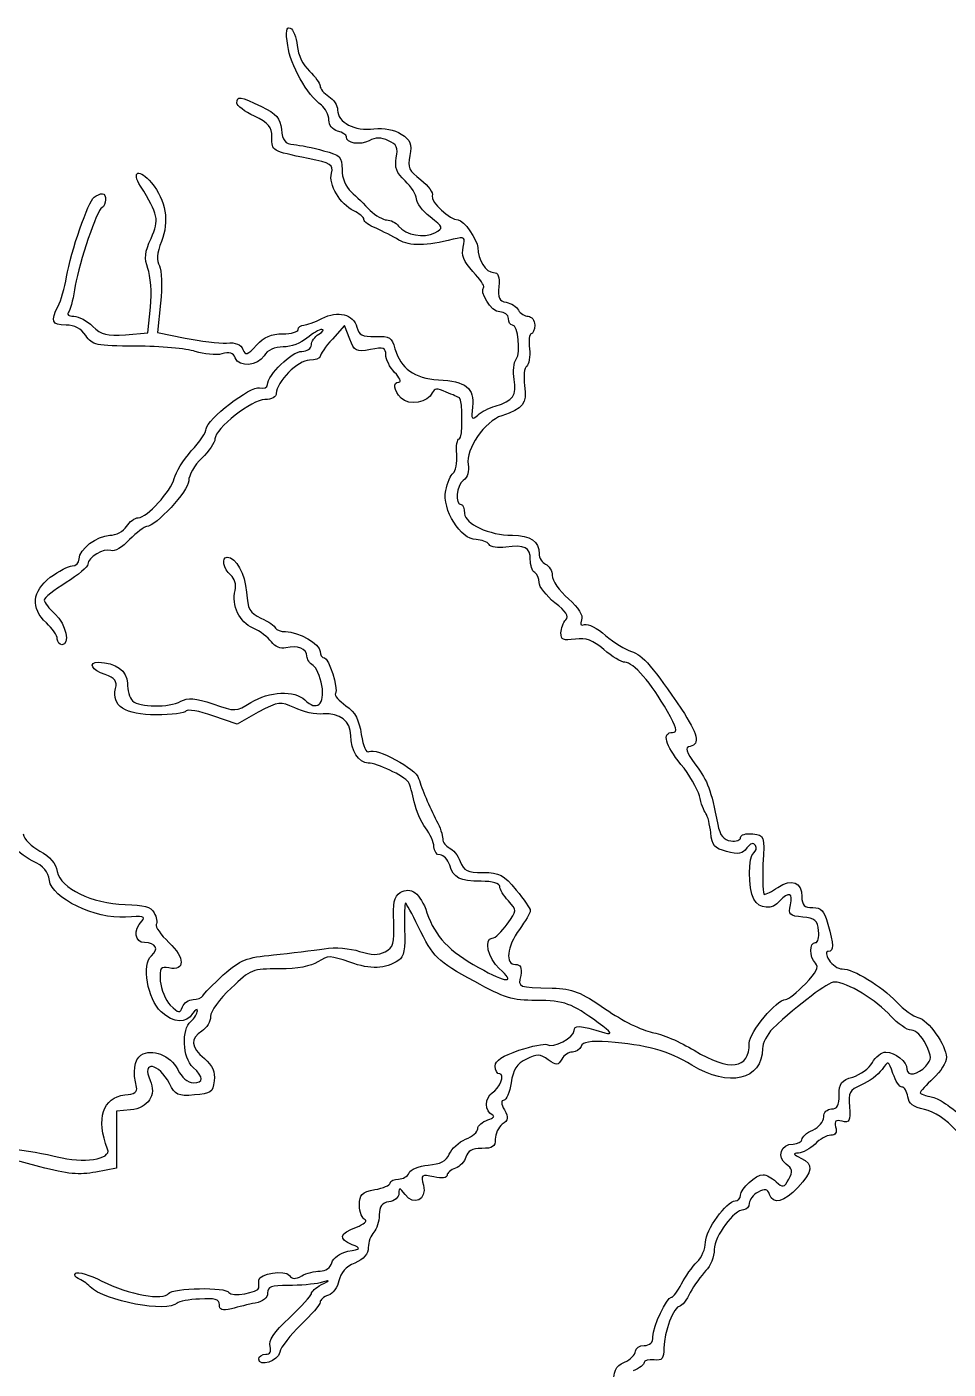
# Model space of a CAD drawing. Extents: x 0 to 12.7, y 0 to 7.2.
# Drawn here: x 4.133 to 6.47, y 3.185 to 6.59 of the extents above; entities that cross this region are included whole.
import ezdxf

# ---------------------------------------------------------------- set-up
doc = ezdxf.new("R2010")
doc.units = 0
doc.header["$MEASUREMENT"] = 0
doc.layers.get('0').update_dxf_attribs({"linetype": 'CONTINUOUS'})

msp = doc.modelspace()

# ---------------------------------------------------------------- linework, layer by layer
at = {"color": 0}
for p, q in [((4.43994, 5.81347), (4.44661, 5.87907)), ((4.47217, 5.88906), (4.46436, 5.81467)), ((4.93886, 5.83242), (4.90771, 5.79801)), ((4.95221, 5.79801), (4.93886, 5.83242)), ((4.38331, 5.80908), (4.43994, 5.81347)), ((4.46436, 5.81467), (4.5344, 5.80018)), ((4.66661, 4.82129), (4.60444, 4.84239)), ((4.71994, 4.85124), (4.66661, 4.82129)), ((4.39551, 3.84239), (4.35997, 3.83903)), ((4.35997, 3.83903), (4.35997, 3.69456)), ((4.16553, 3.69792), (4.07547, 3.72233)), ((4.35997, 3.69456), (4.30772, 3.68457))]:
    msp.add_line(p, q, dxfattribs=at)
for points in [[(4.79443, 6.54249), (4.78885, 6.5791), (4.79107, 6.59017), (4.80106, 6.58692)], [(4.80106, 6.58692), (4.80881, 6.58356), (4.81662, 6.56353), (4.81885, 6.54249)], [(4.87993, 6.39128), (4.8444, 6.41689), (4.80106, 6.49354), (4.79443, 6.54249)], [(4.81885, 6.54249), (4.82107, 6.51796), (4.83219, 6.49354), (4.84999, 6.47797)], [(4.84999, 6.47797), (4.86436, 6.46349), (4.87668, 6.44683), (4.87668, 6.44021)], [(4.87668, 6.44021), (4.87668, 6.43354), (4.88661, 6.42133), (4.89887, 6.41351)], [(4.66553, 6.39681), (4.66553, 6.41575), (4.67329, 6.41465), (4.72775, 6.38797)], [(4.89887, 6.41351), (4.91108, 6.40576), (4.92111, 6.39019), (4.92111, 6.37907)], [(4.70996, 6.3635), (4.68549, 6.37462), (4.66553, 6.39019), (4.66553, 6.39681)], [(4.72775, 6.38797), (4.76665, 6.36903), (4.7755, 6.3591), (4.77886, 6.33018)], [(4.89887, 6.35357), (4.89887, 6.36686), (4.88997, 6.38351), (4.87993, 6.39128)], [(4.92111, 6.37907), (4.92111, 6.34799), (4.96442, 6.3246), (5.01329, 6.33132)], [(4.75444, 6.31022), (4.75444, 6.33692), (4.74664, 6.34576), (4.70996, 6.3635)], [(4.92111, 6.32579), (4.90771, 6.32904), (4.89887, 6.34125), (4.89887, 6.35357)], [(5.01329, 6.33132), (5.03999, 6.33464), (5.0644, 6.32904), (5.08219, 6.31799)], [(4.84663, 6.25575), (4.75325, 6.27576), (4.75444, 6.27463), (4.75444, 6.31022)], [(4.77886, 6.33018), (4.78103, 6.30126), (4.78776, 6.29357), (4.81, 6.29129)], [(4.94331, 6.31131), (4.94331, 6.31575), (4.93332, 6.32243), (4.92111, 6.32579)], [(5.00108, 6.30126), (4.97775, 6.28907), (4.94331, 6.29465), (4.94331, 6.31131)], [(5.04997, 6.30126), (5.03108, 6.31022), (5.01774, 6.31022), (5.00108, 6.30126)], [(5.06993, 6.25792), (5.07553, 6.28353), (5.07113, 6.29243), (5.04997, 6.30126)], [(5.08219, 6.31799), (5.10667, 6.3024), (5.10997, 6.29357), (5.10444, 6.26351)], [(4.81, 6.29129), (4.82553, 6.29021), (4.85883, 6.28353), (4.88553, 6.27576)], [(4.88553, 6.27576), (4.92774, 6.26465), (4.93224, 6.26129), (4.93224, 6.22797)], [(4.90554, 6.21907), (4.91108, 6.24018), (4.90446, 6.24463), (4.84663, 6.25575)], [(5.09218, 6.19911), (5.06993, 6.22021), (5.06554, 6.23351), (5.06993, 6.25792)], [(5.10444, 6.26351), (5.09771, 6.23242), (5.10221, 6.22461), (5.13222, 6.20236)], [(4.42106, 6.18571), (4.3966, 6.22461), (4.41883, 6.23133), (4.44883, 6.19467)], [(4.96218, 6.12354), (4.92774, 6.13911), (4.89774, 6.19015), (4.90554, 6.21907)], [(4.93224, 6.22797), (4.93224, 6.20687), (4.94108, 6.18463), (4.95551, 6.17133)], [(5.1211, 6.15354), (5.1211, 6.16351), (5.10775, 6.18463), (5.09218, 6.19911)], [(5.13222, 6.20236), (5.15218, 6.1869), (5.16439, 6.16906), (5.16108, 6.16129)], [(4.30328, 6.15793), (4.30994, 6.16238), (4.31885, 6.16689), (4.32438, 6.16689)], [(4.32438, 6.16689), (4.3355, 6.16689), (4.33436, 6.13688), (4.32329, 6.13135)], [(4.44769, 6.05354), (4.46886, 6.10129), (4.46664, 6.1135), (4.42106, 6.18571)], [(4.44883, 6.19467), (4.48551, 6.14908), (4.49442, 6.09685), (4.47439, 6.04574)], [(4.95551, 6.17133), (4.96772, 6.16021), (4.98996, 6.13911), (5.00331, 6.12462)], [(4.23329, 5.95574), (4.24442, 6.02024), (4.28885, 6.148), (4.30328, 6.15793)], [(4.32329, 6.13135), (4.31108, 6.1269), (4.26551, 5.99354), (4.25553, 5.93354)], [(5.15554, 6.10796), (5.13661, 6.1224), (5.1211, 6.14356), (5.1211, 6.15354)], [(5.16108, 6.16129), (5.15554, 6.14681), (5.20665, 6.10021), (5.22667, 6.10021)], [(4.98779, 6.10129), (4.98779, 6.10682), (4.97547, 6.11686), (4.96218, 6.12354)], [(5.01888, 6.07904), (5.00108, 6.08572), (4.98779, 6.09576), (4.98779, 6.10129)], [(5.00331, 6.12462), (5.01774, 6.11133), (5.03662, 6.10021), (5.04551, 6.10021)], [(5.04551, 6.10021), (5.05556, 6.10021), (5.06885, 6.09353), (5.07553, 6.08464)], [(5.16775, 6.06793), (5.19108, 6.08018), (5.19, 6.08132), (5.15554, 6.10796)], [(5.22667, 6.10021), (5.2411, 6.10021), (5.2755, 6.05018), (5.27669, 6.03017)], [(5.07667, 6.0491), (5.06108, 6.05908), (5.03554, 6.07129), (5.01888, 6.07904)], [(5.07553, 6.08464), (5.0944, 6.06131), (5.13997, 6.05354), (5.16775, 6.06793)], [(4.43994, 5.97689), (4.42996, 6.00353), (4.43218, 6.01796), (4.44769, 6.05354)], [(4.47439, 6.04574), (4.46218, 6.01574), (4.46104, 5.99681), (4.46886, 5.98351)], [(5.21442, 6.05126), (5.14551, 6.03353), (5.10444, 6.03353), (5.07667, 6.0491)], [(5.23996, 6.03131), (5.24556, 6.05686), (5.24442, 6.05794), (5.21442, 6.05126)], [(5.26438, 5.96903), (5.2411, 5.99571), (5.23443, 6.01129), (5.23996, 6.03131)], [(5.27669, 6.03017), (5.27669, 5.99908), (5.29775, 5.96685), (5.31668, 5.96685)], [(4.44661, 5.87907), (4.44997, 5.91575), (4.44661, 5.9591), (4.43994, 5.97689)], [(4.46886, 5.98351), (4.47439, 5.97239), (4.47661, 5.9324), (4.47217, 5.88906)], [(5.29215, 5.93018), (5.29443, 5.9324), (5.28222, 5.95019), (5.26438, 5.96903)], [(5.31668, 5.96685), (5.32889, 5.96685), (5.33225, 5.95682), (5.32997, 5.93132)], [(4.21218, 5.88135), (4.21881, 5.89464), (4.22885, 5.92796), (4.23329, 5.95574)], [(4.25553, 5.93354), (4.25108, 5.90576), (4.24442, 5.87685), (4.23996, 5.86903)], [(5.33225, 5.86686), (5.31108, 5.86686), (5.27886, 5.91797), (5.29215, 5.93018)], [(5.32997, 5.93132), (5.32775, 5.9024), (5.33106, 5.89464), (5.3489, 5.89128)], [(4.23221, 5.8335), (4.19553, 5.8335), (4.19217, 5.84353), (4.21218, 5.88135)], [(4.23996, 5.86903), (4.23329, 5.86019), (4.23774, 5.85574), (4.25217, 5.85574)], [(4.88108, 5.85021), (4.92111, 5.87131), (4.96218, 5.86128), (4.96994, 5.82796)], [(5.35444, 5.85021), (5.35444, 5.8591), (5.34446, 5.86686), (5.33225, 5.86686)], [(5.3489, 5.89128), (5.36111, 5.88906), (5.37554, 5.88015), (5.37999, 5.87131)], [(5.37999, 5.87131), (5.38444, 5.86242), (5.39665, 5.85574), (5.40446, 5.85574)], [(4.28217, 5.80686), (4.26992, 5.8246), (4.25439, 5.8335), (4.23221, 5.8335)], [(4.25217, 5.85574), (4.26438, 5.85574), (4.28549, 5.84462), (4.29997, 5.83014)], [(4.29997, 5.83014), (4.32215, 5.80908), (4.3355, 5.80572), (4.38331, 5.80908)], [(4.82107, 5.82243), (4.82107, 5.82796), (4.82775, 5.8335), (4.8355, 5.8335)], [(4.8355, 5.8335), (4.84218, 5.8335), (4.86328, 5.84125), (4.88108, 5.85021)], [(4.96994, 5.82796), (4.97547, 5.80794), (4.98329, 5.80354), (5.01665, 5.80464)], [(5.36442, 5.8335), (5.35883, 5.8335), (5.35444, 5.84125), (5.35444, 5.85021)], [(5.3744, 5.74681), (5.38661, 5.76351), (5.37885, 5.8335), (5.36442, 5.8335)], [(5.40446, 5.85574), (5.41331, 5.85574), (5.42111, 5.84571), (5.42111, 5.8335)], [(5.42111, 5.8335), (5.42111, 5.82129), (5.41667, 5.81131), (5.41222, 5.81131)], [(4.41, 5.78017), (4.30664, 5.78017), (4.29889, 5.78244), (4.28217, 5.80686)], [(4.5344, 5.80018), (4.57329, 5.79243), (4.61996, 5.78689), (4.63883, 5.78797)], [(4.63883, 5.78797), (4.66331, 5.79015), (4.67551, 5.78461), (4.68104, 5.77132)], [(4.71556, 5.78244), (4.73438, 5.80354), (4.75325, 5.81131), (4.78222, 5.81131)], [(4.78222, 5.81131), (4.80328, 5.81131), (4.82107, 5.81575), (4.82107, 5.82243)], [(4.84332, 5.80018), (4.82889, 5.78797), (4.80219, 5.77794), (4.78331, 5.77794)], [(4.88108, 5.82243), (4.8744, 5.82243), (4.85775, 5.81239), (4.84332, 5.80018)], [(4.85444, 5.78353), (4.85444, 5.79129), (4.86328, 5.80464), (4.87332, 5.81022)], [(4.87332, 5.81022), (4.88444, 5.81685), (4.88775, 5.82243), (4.88108, 5.82243)], [(4.90771, 5.79801), (4.89106, 5.77908), (4.87668, 5.75911), (4.87668, 5.75353)], [(5.00444, 5.77132), (4.96772, 5.76465), (4.96326, 5.76687), (4.95221, 5.79801)], [(5.01665, 5.80464), (5.05328, 5.80572), (5.05886, 5.80236), (5.06662, 5.77349)], [(5.41222, 5.81131), (5.40776, 5.81131), (5.40554, 5.79465), (5.40776, 5.77349)], [(4.56, 5.76687), (4.53776, 5.77349), (4.47108, 5.78017), (4.41, 5.78017)], [(4.62776, 5.76019), (4.61219, 5.75683), (4.58219, 5.75911), (4.56, 5.76687)], [(4.66108, 5.75017), (4.65663, 5.76237), (4.6466, 5.76574), (4.62776, 5.76019)], [(4.73438, 5.75575), (4.71886, 5.72906), (4.67111, 5.72575), (4.66108, 5.75017)], [(4.68104, 5.77132), (4.68778, 5.75575), (4.69108, 5.75683), (4.71556, 5.78244)], [(4.78331, 5.77794), (4.76107, 5.77794), (4.74333, 5.77024), (4.73438, 5.75575)], [(4.74333, 5.6824), (4.74333, 5.70682), (4.8055, 5.76687), (4.82997, 5.76687)], [(4.82997, 5.76687), (4.8444, 5.76687), (4.85444, 5.77349), (4.85444, 5.78353)], [(5.04335, 5.75792), (5.04335, 5.77576), (5.03776, 5.77794), (5.00444, 5.77132)], [(5.06554, 5.71349), (5.05328, 5.72683), (5.04335, 5.74681), (5.04335, 5.75792)], [(5.06662, 5.77349), (5.08106, 5.72347), (5.11556, 5.69797), (5.17665, 5.69461)], [(5.40776, 5.77349), (5.41, 5.75353), (5.40668, 5.73351), (5.4011, 5.72906)], [(4.84999, 5.74463), (4.82107, 5.74463), (4.76551, 5.68907), (4.76551, 5.66021)], [(4.87668, 5.75353), (4.87668, 5.74908), (4.86436, 5.74463), (4.84999, 5.74463)], [(5.36887, 5.69569), (5.36556, 5.71576), (5.36774, 5.7391), (5.3744, 5.74681)], [(5.4011, 5.72906), (5.39442, 5.72575), (5.39219, 5.70356), (5.39556, 5.68012)], [(5.08219, 5.648), (5.06332, 5.66792), (5.06, 5.68907), (5.07667, 5.68907)], [(5.07667, 5.68907), (5.08333, 5.68907), (5.07883, 5.70019), (5.06554, 5.71349)], [(5.17665, 5.69461), (5.24664, 5.69125), (5.26888, 5.6735), (5.26329, 5.62576)], [(5.32113, 5.62793), (5.36664, 5.64128), (5.37554, 5.65462), (5.36887, 5.69569)], [(4.58778, 5.57021), (4.58778, 5.59353), (4.70107, 5.68012), (4.72331, 5.67458)], [(4.72331, 5.67458), (4.73438, 5.67128), (4.74333, 5.67458), (4.74333, 5.6824)], [(4.76551, 5.66021), (4.76551, 5.65126), (4.75444, 5.64464), (4.7366, 5.64464)], [(5.16108, 5.66129), (5.15218, 5.63688), (5.10221, 5.62793), (5.08219, 5.648)], [(5.19661, 5.66347), (5.17333, 5.67458), (5.16667, 5.6735), (5.16108, 5.66129)], [(5.22999, 5.64908), (5.22775, 5.65018), (5.21332, 5.65685), (5.19661, 5.66347)], [(5.39556, 5.68012), (5.40218, 5.63351), (5.39219, 5.62131), (5.33778, 5.60351)], [(4.7366, 5.64464), (4.70443, 5.64464), (4.60997, 5.57129), (4.60997, 5.5446)], [(5.22999, 5.5446), (5.23888, 5.5446), (5.23888, 5.6435), (5.22999, 5.64908)], [(5.26329, 5.62576), (5.25999, 5.59462), (5.26112, 5.59125), (5.27669, 5.60465)], [(5.27669, 5.60465), (5.28554, 5.6135), (5.30556, 5.62349), (5.32113, 5.62793)], [(5.33778, 5.60351), (5.29443, 5.59017), (5.24556, 5.51796), (5.25217, 5.48014)], [(4.54997, 5.51465), (4.57107, 5.53689), (4.58778, 5.56239), (4.58778, 5.57021)], [(4.60997, 5.5446), (4.60997, 5.53569), (4.5944, 5.51346), (4.57667, 5.49571)], [(5.22331, 5.50575), (5.22114, 5.52686), (5.22439, 5.5446), (5.22999, 5.5446)], [(4.50662, 5.44461), (4.50999, 5.46018), (4.52994, 5.49126), (4.54997, 5.51465)], [(4.57667, 5.49571), (4.55772, 5.47797), (4.54329, 5.45236), (4.54329, 5.43799)], [(5.21442, 5.4579), (5.22114, 5.4624), (5.22439, 5.48351), (5.22331, 5.50575)], [(5.19553, 5.41347), (5.19889, 5.43349), (5.20774, 5.45356), (5.21442, 5.4579)], [(5.25217, 5.48014), (5.25553, 5.4624), (5.25108, 5.44797), (5.23996, 5.43907)], [(4.41553, 5.34462), (4.43778, 5.34462), (4.49772, 5.41129), (4.50662, 5.44461)], [(4.54329, 5.43799), (4.54329, 5.41347), (4.45996, 5.32238), (4.43658, 5.32238)], [(5.23996, 5.43907), (5.22222, 5.42686), (5.21778, 5.37793), (5.23443, 5.37793)], [(5.27219, 5.28907), (5.23335, 5.28907), (5.18554, 5.36572), (5.19553, 5.41347)], [(5.23443, 5.37793), (5.23888, 5.37793), (5.24333, 5.36794), (5.24333, 5.35574)], [(5.24333, 5.35574), (5.24333, 5.32904), (5.30556, 5.30018), (5.36442, 5.30018)], [(4.34332, 5.30018), (4.35883, 5.30018), (4.37771, 5.31017), (4.38553, 5.32238)], [(4.38553, 5.32238), (4.39328, 5.33458), (4.40663, 5.34462), (4.41553, 5.34462)], [(4.43658, 5.32238), (4.43104, 5.32238), (4.41108, 5.30681), (4.39328, 5.28907)], [(4.26551, 5.24013), (4.26551, 5.26465), (4.30994, 5.29904), (4.34332, 5.30018)], [(4.39328, 5.28907), (4.37549, 5.27018), (4.35444, 5.25792), (4.34549, 5.26129)], [(5.30556, 5.27686), (5.30111, 5.28347), (5.28554, 5.28907), (5.27219, 5.28907)], [(5.36442, 5.30018), (5.41, 5.30018), (5.43224, 5.28461), (5.43224, 5.25353)], [(4.34549, 5.26129), (4.32775, 5.2679), (4.28776, 5.24463), (4.28776, 5.22683)], [(5.34771, 5.27018), (5.32889, 5.26682), (5.30886, 5.27018), (5.30556, 5.27686)], [(5.41, 5.23904), (5.41, 5.26904), (5.39556, 5.27686), (5.34771, 5.27018)], [(5.43224, 5.25353), (5.43224, 5.2424), (5.44, 5.23014), (5.44889, 5.22683)], [(4.19217, 5.19353), (4.21326, 5.2091), (4.23882, 5.22239), (4.24772, 5.22239)], [(4.28776, 5.22683), (4.28776, 5.22021), (4.26329, 5.19906), (4.23221, 5.18012)], [(4.24772, 5.22239), (4.25771, 5.22239), (4.26551, 5.23014), (4.26551, 5.24013)], [(4.64996, 5.19906), (4.63103, 5.21463), (4.62549, 5.24463), (4.64106, 5.24463)], [(4.64106, 5.24463), (4.66331, 5.24463), (4.68664, 5.20236), (4.68994, 5.15571)], [(5.42111, 5.20574), (5.41439, 5.2091), (5.41, 5.22456), (5.41, 5.23904)], [(5.44889, 5.22683), (5.45774, 5.22239), (5.46556, 5.21018), (5.46556, 5.19797)], [(4.18218, 5.07796), (4.14214, 5.11572), (4.14551, 5.15793), (4.19217, 5.19353)], [(4.23221, 5.18012), (4.20215, 5.16129), (4.17665, 5.14122), (4.17665, 5.13569)], [(4.66108, 5.16015), (4.66439, 5.17572), (4.66, 5.19015), (4.64996, 5.19906)], [(5.43224, 5.18012), (5.43224, 5.19015), (5.42779, 5.20236), (5.42111, 5.20574)], [(5.47222, 5.12901), (5.44997, 5.14681), (5.43224, 5.17019), (5.43224, 5.18012)], [(5.46556, 5.19797), (5.46556, 5.18571), (5.48335, 5.15907), (5.50667, 5.13906)], [(4.70665, 5.06461), (4.67219, 5.07904), (4.6511, 5.1224), (4.66108, 5.16015)], [(4.68994, 5.15571), (4.69331, 5.11236), (4.69769, 5.10351), (4.72667, 5.09017)], [(4.17665, 5.13569), (4.17665, 5.13015), (4.18886, 5.11464), (4.20443, 5.10015)], [(5.5, 5.08567), (5.50885, 5.09462), (5.50108, 5.10682), (5.47222, 5.12901)], [(5.50667, 5.13906), (5.53331, 5.11572), (5.54443, 5.09679), (5.53999, 5.08567)], [(4.20996, 5.03683), (4.20996, 5.04568), (4.19769, 5.06347), (4.18218, 5.07796)], [(4.20443, 5.10015), (4.23221, 5.0746), (4.24333, 5.02235), (4.22108, 5.02235)], [(4.72667, 5.09017), (4.7455, 5.08132), (4.76221, 5.07021), (4.76329, 5.06461)], [(5.48779, 5.05236), (5.48779, 5.06347), (5.49333, 5.07904), (5.5, 5.08567)], [(5.53999, 5.08567), (5.53554, 5.07346), (5.53782, 5.07021), (5.54775, 5.07346)], [(5.54775, 5.07346), (5.55664, 5.07682), (5.57997, 5.06461), (5.60107, 5.04568)], [(4.75325, 5.03011), (4.74442, 5.04124), (4.72439, 5.05681), (4.70665, 5.06461)], [(4.76329, 5.06461), (4.76551, 5.06017), (4.77772, 5.05572), (4.78885, 5.05572)], [(4.78885, 5.05572), (4.82221, 5.05572), (4.87668, 5.02458), (4.87668, 5.00569)], [(5.52442, 5.03683), (5.49333, 5.03239), (5.48779, 5.03461), (5.48779, 5.05236)], [(5.60107, 5.04568), (5.62224, 5.02794), (5.6511, 5.00906), (5.66667, 5.00569)], [(4.22108, 5.02235), (4.21556, 5.02235), (4.20996, 5.02903), (4.20996, 5.03683)], [(4.78993, 5.01465), (4.77664, 5.01129), (4.76221, 5.01682), (4.75325, 5.03011)], [(4.84332, 4.99349), (4.84332, 5.01237), (4.81885, 5.02235), (4.78993, 5.01465)], [(5.59663, 5.01014), (5.56776, 5.03461), (5.55219, 5.04015), (5.52442, 5.03683)], [(5.65001, 4.97792), (5.64111, 4.97792), (5.61664, 4.9924), (5.59663, 5.01014)], [(4.33106, 4.94678), (4.29769, 4.9579), (4.28657, 4.97792), (4.3144, 4.97792)], [(4.3144, 4.97792), (4.35775, 4.97792), (4.38775, 4.95574), (4.38775, 4.92458)], [(4.85883, 4.97017), (4.84999, 4.97456), (4.84332, 4.98568), (4.84332, 4.99349)], [(4.87668, 5.00569), (4.87668, 4.99681), (4.88108, 4.98904), (4.88775, 4.98904)], [(4.88775, 4.98904), (4.89887, 4.98904), (4.92329, 4.91238), (4.91553, 4.89903)], [(5.75776, 4.85351), (5.71669, 4.92572), (5.67111, 4.97792), (5.65001, 4.97792)], [(5.66667, 5.00569), (5.69336, 4.99794), (5.72444, 4.96235), (5.79335, 4.85906)], [(4.35775, 4.91124), (4.36219, 4.93012), (4.35661, 4.93793), (4.33106, 4.94678)], [(4.88108, 4.919), (4.87668, 4.94239), (4.86664, 4.96571), (4.85883, 4.97017)], [(4.46104, 4.84462), (4.38222, 4.84462), (4.34663, 4.86789), (4.35775, 4.91124)], [(4.38775, 4.92458), (4.38775, 4.90788), (4.39328, 4.88797), (4.40104, 4.8801)], [(4.70107, 4.87576), (4.74772, 4.90462), (4.81218, 4.90788), (4.83778, 4.88238)], [(4.83778, 4.88238), (4.86774, 4.85232), (4.88997, 4.87125), (4.88108, 4.919)], [(4.40104, 4.8801), (4.41775, 4.86344), (4.49333, 4.86236), (4.52328, 4.87901)], [(4.52328, 4.87901), (4.54107, 4.88906), (4.56, 4.88683), (4.60444, 4.8724)], [(4.60444, 4.8724), (4.66217, 4.85232), (4.66331, 4.85232), (4.70107, 4.87576)], [(4.81218, 4.86236), (4.7755, 4.87901), (4.77219, 4.87901), (4.71994, 4.85124)], [(4.91553, 4.89903), (4.91217, 4.89458), (4.92443, 4.8801), (4.94217, 4.86789)], [(4.53662, 4.8546), (4.53331, 4.84907), (4.49994, 4.84462), (4.46104, 4.84462)], [(4.60444, 4.84239), (4.57107, 4.8546), (4.53999, 4.85906), (4.53662, 4.8546)], [(4.88444, 4.84679), (4.86556, 4.84462), (4.83333, 4.85232), (4.81218, 4.86236)], [(4.95443, 4.79243), (4.95443, 4.8279), (4.92665, 4.85015), (4.88444, 4.84679)], [(4.94217, 4.86789), (4.96664, 4.85015), (4.97547, 4.83242), (4.98107, 4.7946)], [(5.77111, 4.80013), (5.78444, 4.80013), (5.78108, 4.81233), (5.75776, 4.85351)], [(5.79335, 4.85906), (5.83556, 4.79568), (5.8411, 4.77018), (5.8156, 4.76465)], [(4.99886, 4.72239), (4.97439, 4.72239), (4.95443, 4.75353), (4.95443, 4.79243)], [(4.98107, 4.7946), (4.9866, 4.76465), (4.99333, 4.74681), (5.00108, 4.75125)], [(5.79221, 4.71903), (5.75222, 4.7679), (5.74333, 4.80013), (5.77111, 4.80013)], [(5.00108, 4.75125), (5.01888, 4.76237), (5.11996, 4.7079), (5.12668, 4.68349)], [(5.8156, 4.76465), (5.80111, 4.76237), (5.80447, 4.75233), (5.82997, 4.71679)], [(5.10107, 4.67344), (5.08886, 4.69015), (5.02111, 4.72239), (4.99886, 4.72239)], [(5.83886, 4.63906), (5.83442, 4.65679), (5.81332, 4.69347), (5.79221, 4.71903)], [(5.82997, 4.71679), (5.86111, 4.67453), (5.86778, 4.65679), (5.88553, 4.56679)], [(5.11556, 4.62349), (5.11111, 4.64458), (5.10444, 4.66792), (5.10107, 4.67344)], [(5.12668, 4.68349), (5.13553, 4.65462), (5.15326, 4.61344), (5.17219, 4.57574)], [(5.85558, 4.59457), (5.84999, 4.60015), (5.84337, 4.62017), (5.83886, 4.63906)], [(5.14442, 4.55789), (5.13222, 4.57238), (5.11996, 4.60232), (5.11556, 4.62349)], [(5.17219, 4.57574), (5.18104, 4.56017), (5.18778, 4.53901), (5.18778, 4.53011)], [(5.86778, 4.54568), (5.86556, 4.56569), (5.86003, 4.58794), (5.85558, 4.59457)], [(5.88553, 4.56679), (5.89111, 4.53792), (5.90001, 4.52681), (5.91889, 4.52458)], [(4.12326, 4.54237), (4.12549, 4.52903), (4.14442, 4.51014), (4.16553, 4.49903)], [(5.16553, 4.51014), (5.16553, 4.52126), (5.15554, 4.54237), (5.14442, 4.55789)], [(5.18778, 4.53011), (5.18778, 4.52126), (5.19553, 4.51124), (5.20443, 4.50678)], [(5.90776, 4.49794), (5.87668, 4.50569), (5.87115, 4.51237), (5.86778, 4.54568)], [(5.91889, 4.52458), (5.93224, 4.52235), (5.94336, 4.52681), (5.94336, 4.53347)], [(5.94336, 4.53347), (5.94336, 4.54015), (5.95665, 4.5446), (5.97444, 4.54237)], [(5.97444, 4.54237), (6.00444, 4.53901), (6.00444, 4.53901), (6, 4.46463)], [(4.1466, 4.47456), (4.1244, 4.4846), (4.10439, 4.50233), (4.10101, 4.51346)], [(4.16553, 4.49903), (4.19217, 4.4846), (4.2066, 4.46789), (4.20996, 4.44678)], [(5.18104, 4.48904), (5.17219, 4.48904), (5.16553, 4.49794), (5.16553, 4.51014)], [(5.20443, 4.50678), (5.21332, 4.50353), (5.22667, 4.48796), (5.23221, 4.47239)], [(5.95888, 4.50678), (5.94889, 4.49121), (5.93782, 4.49013), (5.90776, 4.49794)], [(5.98107, 4.51346), (5.97553, 4.52126), (5.96886, 4.51899), (5.95888, 4.50678)], [(5.97667, 4.49457), (5.98335, 4.49903), (5.98443, 4.50678), (5.98107, 4.51346)], [(4.18994, 4.42453), (4.18778, 4.44678), (4.17546, 4.46018), (4.1466, 4.47456)], [(5.20557, 4.46343), (5.20107, 4.47792), (5.19, 4.48904), (5.18104, 4.48904)], [(5.28554, 4.42236), (5.22999, 4.42236), (5.21556, 4.43012), (5.20557, 4.46343)], [(5.23221, 4.47239), (5.2411, 4.44906), (5.25, 4.44461), (5.28999, 4.44461)], [(5.97667, 4.37685), (5.96224, 4.40462), (5.96224, 4.48568), (5.97667, 4.49457)], [(6, 4.46463), (5.99892, 4.42236), (6, 4.38906), (6.00331, 4.38906)], [(4.20996, 4.44678), (4.21772, 4.40462), (4.29769, 4.36572), (4.38222, 4.36344)], [(5.28999, 4.44461), (5.33225, 4.44461), (5.34218, 4.43901), (5.3744, 4.40012)], [(6.03782, 4.40679), (6.07335, 4.43012), (6.0989, 4.42019), (6.0989, 4.38346)], [(4.38331, 4.33128), (4.30664, 4.32574), (4.19553, 4.3801), (4.18994, 4.42453)], [(5.06332, 4.31901), (5.06108, 4.36681), (5.0644, 4.38346), (5.07997, 4.3935)], [(5.07997, 4.3935), (5.10667, 4.41015), (5.13108, 4.39242), (5.14774, 4.34239)], [(5.33225, 4.40907), (5.33225, 4.41683), (5.3144, 4.42236), (5.28554, 4.42236)], [(5.35444, 4.37235), (5.34218, 4.38569), (5.33225, 4.40235), (5.33225, 4.40907)], [(5.3744, 4.40012), (5.39333, 4.37685), (5.41, 4.35232), (5.41, 4.34793)], [(6.00331, 4.38906), (6.00776, 4.38906), (6.02333, 4.39675), (6.03782, 4.40679)], [(6.06999, 4.36236), (6.07781, 4.39242), (6.06446, 4.39794), (6.04335, 4.37235)], [(4.38222, 4.36344), (4.42996, 4.36236), (4.44769, 4.35792), (4.45551, 4.34239)], [(5.09332, 4.36681), (5.0911, 4.36681), (5.08996, 4.33681), (5.0911, 4.30013)], [(5.12549, 4.30789), (5.10997, 4.34011), (5.09554, 4.36681), (5.09332, 4.36681)], [(5.35107, 4.31342), (5.37668, 4.34901), (5.37668, 4.34901), (5.35444, 4.37235)], [(6.04335, 4.37235), (6.02442, 4.34901), (5.9911, 4.35124), (5.97667, 4.37685)], [(6.10113, 4.33128), (6.06776, 4.33458), (6.06446, 4.33794), (6.06999, 4.36236)], [(6.0989, 4.38346), (6.0989, 4.36128), (6.10449, 4.35568), (6.12668, 4.35568)], [(4.42437, 4.32124), (4.43549, 4.33344), (4.42774, 4.33458), (4.38331, 4.33128)], [(4.45551, 4.34239), (4.46218, 4.33128), (4.46436, 4.31787), (4.46104, 4.31233)], [(5.14774, 4.34239), (5.16883, 4.28125), (5.20443, 4.24457), (5.27886, 4.2035)], [(5.41, 4.34793), (5.41, 4.34239), (5.39774, 4.32124), (5.38222, 4.30013)], [(6.14111, 4.29676), (6.13889, 4.32346), (6.13226, 4.329), (6.10113, 4.33128)], [(6.12668, 4.35568), (6.14779, 4.35568), (6.15554, 4.34793), (6.16444, 4.31342)], [(4.43104, 4.26682), (4.40663, 4.26682), (4.40218, 4.29904), (4.42437, 4.32124)], [(4.46104, 4.31233), (4.45774, 4.30789), (4.47217, 4.28683), (4.49333, 4.26682)], [(5.04215, 4.24349), (5.06222, 4.25461), (5.06554, 4.2646), (5.06332, 4.31901)], [(5.0911, 4.30013), (5.09332, 4.25125), (5.08886, 4.23008), (5.07667, 4.22233)], [(5.26888, 4.16792), (5.17111, 4.22125), (5.16553, 4.22792), (5.12549, 4.30789)], [(5.31332, 4.27789), (5.32113, 4.27789), (5.33778, 4.2946), (5.35107, 4.31342)], [(5.38222, 4.30013), (5.34999, 4.25678), (5.34554, 4.21126), (5.37224, 4.21126)], [(6.13336, 4.26682), (6.14003, 4.26682), (6.14333, 4.28011), (6.14111, 4.29676)], [(6.16444, 4.31342), (6.18001, 4.26124), (6.18001, 4.24457), (6.16558, 4.24457)], [(4.44883, 4.23346), (4.46886, 4.25011), (4.45996, 4.26682), (4.43104, 4.26682)], [(4.49333, 4.26682), (4.5344, 4.22792), (4.5344, 4.19456), (4.49333, 4.20231)], [(5.33106, 4.20122), (5.30328, 4.22569), (5.29107, 4.27789), (5.31332, 4.27789)], [(6.13336, 4.21463), (6.11778, 4.23008), (6.11778, 4.26682), (6.13336, 4.26682)], [(4.47331, 4.09119), (4.43886, 4.12343), (4.42329, 4.21235), (4.44883, 4.23346)], [(4.63103, 4.18457), (4.67551, 4.22347), (4.68778, 4.229), (4.75885, 4.23568)], [(4.75885, 4.23568), (4.80219, 4.24013), (4.85997, 4.24675), (4.88661, 4.25125)], [(4.95221, 4.21679), (4.90218, 4.23454), (4.89665, 4.23454), (4.8711, 4.21789)], [(4.88661, 4.25125), (4.91553, 4.25569), (4.95221, 4.25233), (4.97667, 4.24457)], [(4.97667, 4.24457), (5.00776, 4.23454), (5.02328, 4.23454), (5.04215, 4.24349)], [(6.16558, 4.24457), (6.15886, 4.24457), (6.16004, 4.23568), (6.16775, 4.22233)], [(4.49333, 4.20231), (4.47217, 4.20676), (4.46994, 4.2035), (4.47108, 4.169)], [(4.77333, 4.20014), (4.70443, 4.20014), (4.70107, 4.19906), (4.6511, 4.15121)], [(4.8711, 4.21789), (4.85331, 4.20676), (4.81993, 4.20014), (4.77333, 4.20014)], [(5.07667, 4.22233), (5.04107, 4.19906), (5.00553, 4.19792), (4.95221, 4.21679)], [(5.27886, 4.2035), (5.34999, 4.16342), (5.37554, 4.16233), (5.33106, 4.20122)], [(5.37224, 4.21126), (5.38553, 4.21126), (5.38889, 4.2035), (5.38553, 4.18349)], [(6.10781, 4.16233), (6.13558, 4.19119), (6.14333, 4.20458), (6.13336, 4.21463)], [(6.16775, 4.22233), (6.17557, 4.21013), (6.19, 4.20014), (6.20111, 4.20014)], [(6.20111, 4.20014), (6.22999, 4.20014), (6.30003, 4.15679), (6.33892, 4.11681)], [(4.47108, 4.169), (4.47331, 4.14794), (4.48443, 4.12125), (4.49664, 4.10786)], [(4.57883, 4.13129), (4.58106, 4.13683), (4.60444, 4.16015), (4.63103, 4.18457)], [(5.42443, 4.12017), (5.36442, 4.12017), (5.34446, 4.12571), (5.26888, 4.16792)], [(5.38553, 4.18349), (5.37885, 4.15235), (5.37776, 4.15349), (5.46556, 4.15121)], [(6.18224, 4.16678), (6.16558, 4.16678), (6.09224, 4.11122), (6.02442, 4.04796)], [(6.05778, 4.12235), (6.06446, 4.12235), (6.08664, 4.14014), (6.10781, 4.16233)], [(6.32443, 4.08008), (6.28999, 4.12017), (6.21224, 4.16678), (6.18224, 4.16678)], [(4.52772, 4.10351), (4.53103, 4.11344), (4.54329, 4.12235), (4.55442, 4.12235)], [(4.55442, 4.12235), (4.56554, 4.12235), (4.57667, 4.12679), (4.57883, 4.13129)], [(4.6511, 4.15121), (4.6211, 4.12343), (4.59885, 4.09239), (4.59885, 4.079)], [(5.46556, 4.15121), (5.51888, 4.14903), (5.53662, 4.14236), (5.60107, 4.09793)], [(5.9656, 4.01124), (5.9656, 4.0401), (6.03444, 4.12235), (6.05778, 4.12235)], [(4.55328, 4.08681), (4.53776, 4.06017), (4.50553, 4.06233), (4.47331, 4.09119)], [(4.49664, 4.10786), (4.51774, 4.08681), (4.52111, 4.08681), (4.52772, 4.10351)], [(4.54889, 4.06679), (4.55772, 4.07454), (4.56554, 4.08681), (4.56554, 4.09347)], [(4.56554, 4.09347), (4.56554, 4.10015), (4.56, 4.09679), (4.55328, 4.08681)], [(5.58225, 4.06342), (5.51329, 4.11344), (5.49892, 4.11897), (5.42443, 4.12017)], [(5.60107, 4.09793), (5.64219, 4.06901), (5.69444, 4.04346), (5.71886, 4.03901)], [(6.33892, 4.11681), (6.35667, 4.09679), (6.38226, 4.079), (6.39339, 4.07682)], [(4.55442, 3.95014), (4.52772, 3.97456), (4.52442, 4.04676), (4.54889, 4.06679)], [(4.59885, 4.079), (4.59885, 4.06679), (4.58886, 4.05013), (4.57667, 4.04237)], [(5.52111, 4.04346), (5.52111, 4.05789), (5.53222, 4.05789), (5.5989, 4.03792)], [(5.5989, 4.03792), (5.61996, 4.03239), (5.61664, 4.03792), (5.58225, 4.06342)], [(6.37668, 4.0446), (6.36561, 4.0446), (6.34224, 4.06125), (6.32443, 4.08008)], [(6.39339, 4.07682), (6.41889, 4.07124), (6.4656, 4.00569), (6.4656, 3.97569)], [(4.57667, 4.04237), (4.5466, 4.02344), (4.54889, 4.00233), (4.58328, 3.97233)], [(5.45221, 4.00786), (5.46778, 3.99794), (5.52111, 4.02572), (5.52111, 4.04346)], [(5.71886, 4.03901), (5.74219, 4.03564), (5.79113, 4.0146), (5.82553, 3.99349)], [(6.02442, 4.04796), (6.01112, 4.03456), (5.99892, 4.01124), (5.99892, 3.99794)], [(6.41336, 4.00906), (6.40332, 4.02903), (6.38781, 4.0446), (6.37668, 4.0446)], [(4.42219, 3.98128), (4.44997, 3.99903), (4.49664, 3.98128), (4.51551, 3.94456)], [(5.32113, 3.9535), (5.32113, 3.96789), (5.33886, 3.979), (5.38108, 3.99349)], [(5.38108, 3.99349), (5.41439, 4.00456), (5.44553, 4.01124), (5.45221, 4.00786)], [(5.51665, 3.98899), (5.50776, 3.98899), (5.49556, 3.98128), (5.48996, 3.97125)], [(5.5389, 4.00347), (5.53554, 3.99567), (5.5255, 3.98899), (5.51665, 3.98899)], [(5.60775, 4.0146), (5.56222, 4.0179), (5.54221, 4.0146), (5.5389, 4.00347)], [(5.81999, 3.95568), (5.76004, 3.99235), (5.70329, 4.00786), (5.60775, 4.0146)], [(5.99892, 3.99794), (5.99892, 3.91786), (5.91331, 3.89794), (5.81999, 3.95568)], [(5.82553, 3.99349), (5.91667, 3.93901), (5.9656, 3.94564), (5.9656, 4.01124)], [(6.27778, 3.96235), (6.28554, 3.97678), (6.30111, 3.98899), (6.31222, 3.98899)], [(6.31222, 3.98899), (6.33556, 3.98899), (6.36561, 3.96457), (6.36561, 3.94564)], [(6.41336, 3.9535), (6.42893, 3.97125), (6.42893, 3.97569), (6.41336, 4.00906)], [(4.41108, 3.90012), (4.40104, 3.93679), (4.40549, 3.97017), (4.42219, 3.98128)], [(4.49442, 3.90901), (4.46772, 3.96121), (4.42219, 3.96897), (4.44547, 3.91678)], [(4.58328, 3.97233), (4.60444, 3.95458), (4.61106, 3.93901), (4.60775, 3.91569)], [(5.33225, 3.93343), (5.32553, 3.93343), (5.32113, 3.94239), (5.32113, 3.9535)], [(5.40001, 3.97125), (5.37554, 3.95904), (5.36664, 3.94456), (5.36111, 3.91124)], [(5.45557, 3.96897), (5.4344, 3.98454), (5.42665, 3.98454), (5.40001, 3.97125)], [(5.48996, 3.97125), (5.47999, 3.95458), (5.47667, 3.95458), (5.45557, 3.96897)], [(6.22781, 3.92572), (6.24778, 3.93126), (6.26997, 3.94792), (6.27778, 3.96235)], [(6.33003, 3.93457), (6.3189, 3.96789), (6.3189, 3.96789), (6.30225, 3.94456)], [(6.36561, 3.94564), (6.36561, 3.92681), (6.39339, 3.93126), (6.41336, 3.9535)], [(6.4656, 3.97569), (6.4656, 3.96343), (6.45111, 3.93901), (6.43224, 3.92236)], [(4.44547, 3.91678), (4.46218, 3.8801), (4.44108, 3.84674), (4.39551, 3.84239)], [(4.51551, 3.94456), (4.5255, 3.92453), (4.54107, 3.91124), (4.55442, 3.91124)], [(4.55442, 3.91124), (4.58219, 3.91124), (4.58219, 3.92453), (4.55442, 3.95014)], [(5.31332, 3.88564), (5.33225, 3.89675), (5.34663, 3.93343), (5.33225, 3.93343)], [(6.19336, 3.8801), (6.19336, 3.91015), (6.19889, 3.91678), (6.22781, 3.92572)], [(6.30225, 3.94456), (6.29221, 3.93126), (6.26888, 3.91342), (6.25, 3.90565)], [(6.35331, 3.90012), (6.34668, 3.90012), (6.33664, 3.91569), (6.33003, 3.93457)], [(6.43224, 3.92236), (6.41444, 3.90565), (6.39893, 3.889), (6.39893, 3.88564)], [(4.38103, 3.8801), (4.40549, 3.88238), (4.41439, 3.88792), (4.41108, 3.90012)], [(4.55772, 3.8801), (4.51551, 3.87679), (4.50999, 3.8801), (4.49442, 3.90901)], [(4.60775, 3.91569), (4.60444, 3.88683), (4.59999, 3.88346), (4.55772, 3.8801)], [(5.31332, 3.83008), (5.29443, 3.83681), (5.29443, 3.87451), (5.31332, 3.88564)], [(5.36111, 3.91124), (5.35775, 3.88683), (5.3489, 3.86681), (5.34332, 3.86681)], [(6.25, 3.90565), (6.21892, 3.89236), (6.21669, 3.88683), (6.22, 3.8501)], [(6.36778, 3.87571), (6.36561, 3.889), (6.35889, 3.90012), (6.35331, 3.90012)], [(6.39893, 3.88564), (6.39893, 3.88346), (6.41336, 3.87788), (6.43001, 3.87451)], [(4.33772, 3.74235), (4.30772, 3.82015), (4.32547, 3.87451), (4.38103, 3.8801)], [(5.34332, 3.86681), (5.3355, 3.86681), (5.3355, 3.85786), (5.34446, 3.84239)], [(6.17443, 3.84457), (6.18892, 3.84457), (6.19336, 3.85346), (6.19336, 3.8801)], [(6.22, 3.8501), (6.22222, 3.81342), (6.22, 3.80903), (6.20111, 3.81342)], [(6.41004, 3.84347), (6.38108, 3.84901), (6.37001, 3.85786), (6.36778, 3.87571)], [(6.43001, 3.87451), (6.44775, 3.87125), (6.48779, 3.84347), (6.51888, 3.81233)], [(5.27669, 3.79454), (5.27669, 3.80231), (5.28776, 3.81233), (5.30219, 3.81679)], [(5.30219, 3.81679), (5.31668, 3.82124), (5.32113, 3.82568), (5.31332, 3.83008)], [(5.34446, 3.84239), (5.35444, 3.82346), (5.35444, 3.81569), (5.33886, 3.80567)], [(6.12668, 3.79118), (6.14219, 3.7979), (6.15446, 3.81233), (6.15446, 3.82454)], [(6.15446, 3.82454), (6.15446, 3.83567), (6.16222, 3.84457), (6.17443, 3.84457)], [(6.20111, 3.81342), (6.18446, 3.81787), (6.1811, 3.81461), (6.18446, 3.79904)], [(6.4911, 3.78901), (6.46446, 3.81896), (6.43446, 3.83789), (6.41004, 3.84347)], [(5.24556, 3.7679), (5.26329, 3.77453), (5.27669, 3.78683), (5.27669, 3.79454)], [(5.33886, 3.80567), (5.32889, 3.7979), (5.32113, 3.78125), (5.32113, 3.7679)], [(6.0989, 3.76676), (6.0989, 3.77344), (6.11111, 3.78456), (6.12668, 3.79118)], [(6.18446, 3.79904), (6.18892, 3.78456), (6.18446, 3.77789), (6.17225, 3.77789)], [(5.20443, 3.73008), (5.21001, 3.74349), (5.22889, 3.76124), (5.24556, 3.7679)], [(5.32113, 3.7679), (5.32113, 3.74903), (5.3144, 3.74457), (5.28662, 3.74457)], [(6.05886, 3.70458), (6.03444, 3.72233), (6.04557, 3.75569), (6.07671, 3.75569)], [(6.07671, 3.75569), (6.08892, 3.75569), (6.0989, 3.76124), (6.0989, 3.76676)], [(6.13226, 3.75569), (6.12001, 3.74349), (6.10113, 3.73346), (6.09, 3.73236)], [(6.17225, 3.77789), (6.16222, 3.77789), (6.14447, 3.7679), (6.13226, 3.75569)], [(4.08772, 3.74457), (4.12771, 3.74013), (4.18218, 3.73008), (4.20996, 3.72342)], [(4.20996, 3.72342), (4.27436, 3.70568), (4.34771, 3.71679), (4.33772, 3.74235)], [(5.1511, 3.70231), (5.18224, 3.70458), (5.19661, 3.71235), (5.20443, 3.73008)], [(5.24664, 3.72233), (5.24333, 3.71121), (5.23107, 3.69792), (5.21994, 3.69456)], [(5.28662, 3.74457), (5.26221, 3.74457), (5.25108, 3.73899), (5.24664, 3.72233)], [(6.09, 3.73236), (6.07553, 3.73236), (6.07671, 3.729), (6.09668, 3.72017)], [(6.09668, 3.72017), (6.1289, 3.7035), (6.12776, 3.68679), (6.08892, 3.64567)], [(4.30772, 3.68457), (4.26551, 3.67681), (4.2366, 3.67899), (4.16553, 3.69792)], [(5.07553, 3.66678), (5.08664, 3.66678), (5.0989, 3.67344), (5.10221, 3.68235)], [(5.10221, 3.68235), (5.10553, 3.69119), (5.12668, 3.70014), (5.1511, 3.70231)], [(5.16553, 3.67236), (5.13331, 3.67899), (5.13222, 3.6779), (5.13889, 3.65121)], [(5.21994, 3.69456), (5.20882, 3.69011), (5.19889, 3.68235), (5.19889, 3.67681)], [(6.0656, 3.66678), (6.07671, 3.68679), (6.07443, 3.69347), (6.05886, 3.70458)], [(5.01557, 3.64008), (5.03662, 3.64344), (5.05442, 3.65121), (5.05442, 3.65679)], [(5.05442, 3.65679), (5.05442, 3.66233), (5.0644, 3.66678), (5.07553, 3.66678)], [(5.09218, 3.62788), (5.07883, 3.64567), (5.07667, 3.64567), (5.07667, 3.63124)], [(5.13889, 3.65121), (5.14774, 3.61339), (5.11442, 3.59793), (5.09218, 3.62788)], [(5.19889, 3.67681), (5.19889, 3.669), (5.18554, 3.66786), (5.16553, 3.67236)], [(5.94336, 3.62571), (5.94336, 3.64236), (5.98226, 3.6779), (6.00108, 3.6779)], [(6.00108, 3.6779), (6.00776, 3.6779), (6.02225, 3.67014), (6.03336, 3.6601)], [(6.08892, 3.64567), (6.05333, 3.60786), (6.02669, 3.60118), (6.01665, 3.62788)], [(6.03336, 3.6601), (6.05111, 3.64453), (6.05333, 3.64453), (6.0656, 3.66678)], [(4.97667, 3.6001), (4.97667, 3.62788), (4.98221, 3.63346), (5.01557, 3.64008)], [(5.07667, 3.63124), (5.07667, 3.62011), (5.06554, 3.61122), (5.05111, 3.60906)], [(5.85444, 3.50678), (5.85444, 3.53678), (5.90776, 3.61122), (5.93001, 3.61122)], [(5.93001, 3.61122), (5.93664, 3.61122), (5.94336, 3.61789), (5.94336, 3.62571)], [(5.98779, 3.63346), (5.97553, 3.62679), (5.9656, 3.61458), (5.9656, 3.60568)], [(6.01665, 3.62788), (6.01221, 3.64236), (6.00558, 3.64344), (5.98779, 3.63346)], [(4.99104, 3.56342), (4.98329, 3.56569), (4.97667, 3.58344), (4.97667, 3.6001)], [(5.05111, 3.60906), (5.03331, 3.60678), (5.02664, 3.59793), (5.02664, 3.57568)], [(5.95111, 3.58897), (5.92671, 3.58897), (5.87668, 3.52235), (5.87668, 3.4879)], [(5.9656, 3.60568), (5.9656, 3.59674), (5.95888, 3.58897), (5.95111, 3.58897)], [(4.95774, 3.50011), (4.92219, 3.5146), (4.92551, 3.52897), (4.96886, 3.54454)], [(4.96886, 3.54454), (4.98779, 3.55231), (4.99772, 3.56011), (4.99104, 3.56342)], [(5.02664, 3.57568), (5.02664, 3.55903), (5.01997, 3.53901), (5.01329, 3.53233)], [(5.01329, 3.53233), (5.00553, 3.52453), (4.99886, 3.50678), (4.99886, 3.49343)], [(4.90663, 3.45458), (4.91, 3.46679), (4.92665, 3.479), (4.94661, 3.48346)], [(4.94661, 3.48346), (4.98107, 3.49007), (4.98107, 3.49121), (4.95774, 3.50011)], [(4.99886, 3.49343), (4.99886, 3.47678), (4.98779, 3.46343), (4.96442, 3.45344)], [(5.83333, 3.45676), (5.84446, 3.46789), (5.85444, 3.49007), (5.85444, 3.50678)], [(5.87668, 3.4879), (5.87668, 3.47017), (5.86669, 3.44564), (5.85558, 3.43451)], [(4.87668, 3.43343), (4.89106, 3.43343), (4.90326, 3.44239), (4.90663, 3.45458)], [(4.96442, 3.45344), (4.94217, 3.44456), (4.92888, 3.42899), (4.92443, 3.40901)], [(5.79335, 3.40121), (5.80333, 3.41894), (5.82113, 3.44456), (5.83333, 3.45676)], [(4.26329, 3.41461), (4.25553, 3.41678), (4.25217, 3.42344), (4.25662, 3.4279)], [(4.25662, 3.4279), (4.26215, 3.43343), (4.29215, 3.42344), (4.32329, 3.40788)], [(4.29329, 3.39344), (4.2844, 3.40229), (4.27111, 3.41124), (4.26329, 3.41461)], [(4.32329, 3.40788), (4.38992, 3.37343), (4.48107, 3.35786), (4.49214, 3.37679)], [(4.72108, 3.4101), (4.72108, 3.42681), (4.78885, 3.43787), (4.79889, 3.42231)], [(4.72108, 3.39117), (4.72108, 3.39675), (4.72108, 3.40457), (4.72108, 3.4101)], [(4.79889, 3.42231), (4.8055, 3.41233), (4.81332, 3.41233), (4.82997, 3.42122)], [(4.82997, 3.42122), (4.84218, 3.4279), (4.86328, 3.43343), (4.87668, 3.43343)], [(4.87993, 3.39903), (4.90446, 3.41124), (4.90326, 3.41124), (4.87668, 3.40349)], [(4.92443, 3.40901), (4.92111, 3.39236), (4.90886, 3.37571), (4.89774, 3.37235)], [(5.85558, 3.43451), (5.84337, 3.42231), (5.82553, 3.39675), (5.8156, 3.37896)], [(4.51438, 3.35232), (4.48888, 3.32676), (4.32997, 3.35678), (4.29329, 3.39344)], [(4.49214, 3.37679), (4.50217, 3.39117), (4.63997, 3.39344), (4.64551, 3.37896)], [(4.64551, 3.37896), (4.64996, 3.36675), (4.72217, 3.37896), (4.72108, 3.39117)], [(4.74333, 3.37788), (4.74333, 3.36567), (4.73221, 3.35568), (4.71218, 3.35232)], [(4.79551, 3.39675), (4.75325, 3.39675), (4.74333, 3.39344), (4.74333, 3.37788)], [(4.87668, 3.40349), (4.86111, 3.40013), (4.82553, 3.39675), (4.79551, 3.39675)], [(4.79889, 3.31456), (4.82889, 3.34347), (4.85444, 3.37125), (4.85444, 3.37571)], [(4.85444, 3.37571), (4.85444, 3.38124), (4.86556, 3.39117), (4.87993, 3.39903)], [(4.89774, 3.37235), (4.88553, 3.36789), (4.87668, 3.36014), (4.87668, 3.35454)], [(5.76774, 3.36675), (5.77225, 3.36675), (5.78444, 3.38232), (5.79335, 3.40121)], [(5.8156, 3.37896), (5.80669, 3.36014), (5.79443, 3.34457), (5.7889, 3.34457)], [(4.57107, 3.36231), (4.54443, 3.36122), (4.51774, 3.35678), (4.51438, 3.35232)], [(4.6211, 3.34793), (4.6211, 3.36231), (4.60997, 3.36458), (4.57107, 3.36231)], [(4.65218, 3.33789), (4.62776, 3.33236), (4.6211, 3.33453), (4.6211, 3.34793)], [(4.71218, 3.35232), (4.69553, 3.34901), (4.66883, 3.34233), (4.65218, 3.33789)], [(4.87668, 3.35454), (4.87668, 3.34793), (4.85444, 3.32232), (4.82775, 3.29676)], [(5.72114, 3.26676), (5.72114, 3.29346), (5.75553, 3.36675), (5.76774, 3.36675)], [(5.7889, 3.34457), (5.77442, 3.34457), (5.74892, 3.27681), (5.74892, 3.23899)], [(4.74994, 3.24235), (4.74442, 3.25672), (4.75885, 3.27789), (4.79889, 3.31456)], [(4.82775, 3.29676), (4.80106, 3.27121), (4.77664, 3.24007), (4.77442, 3.22786)], [(4.73888, 3.22233), (4.74994, 3.22233), (4.75325, 3.22894), (4.74994, 3.24235)], [(5.67671, 3.23008), (5.67671, 3.2379), (5.68664, 3.24451), (5.69889, 3.24451)], [(5.69889, 3.24451), (5.71332, 3.24451), (5.72114, 3.25228), (5.72114, 3.26676)], [(5.74892, 3.23899), (5.74892, 3.21121), (5.74447, 3.20568), (5.72444, 3.20785)], [(4.77442, 3.22786), (4.77111, 3.20454), (4.72108, 3.18896), (4.72108, 3.21012)], [(4.72108, 3.21012), (4.72108, 3.21674), (4.72885, 3.22233), (4.73888, 3.22233)], [(5.62115, 3.13564), (5.62115, 3.18235), (5.6244, 3.19119), (5.64893, 3.20231)], [(5.64893, 3.20231), (5.66439, 3.20904), (5.67671, 3.22125), (5.67671, 3.23008)], [(5.72444, 3.20785), (5.71001, 3.21012), (5.69889, 3.20676), (5.69889, 3.20117)], [(5.69889, 3.20117), (5.69889, 3.19672), (5.68664, 3.18679), (5.67111, 3.18007)]]:
    msp.add_open_spline(points, degree=3, dxfattribs=at)

doc.saveas('drawing.dxf')
